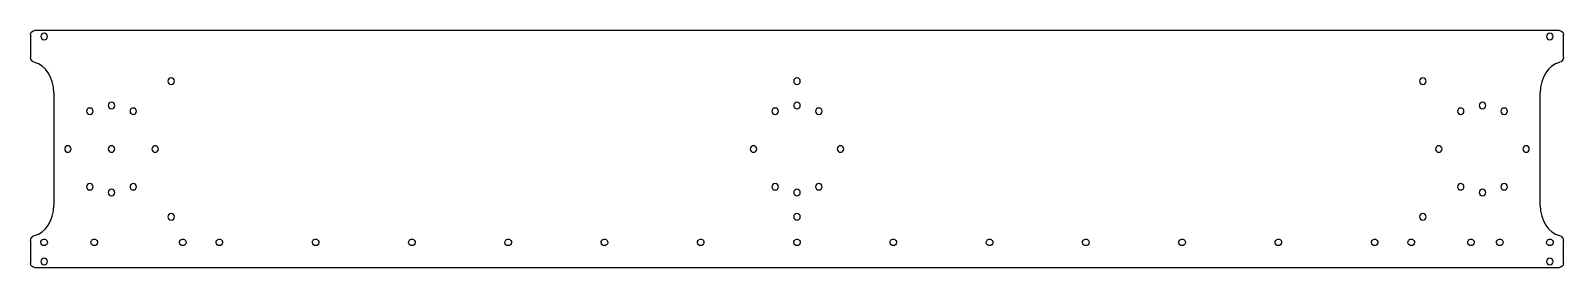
# Model space of a CAD drawing. Header units: millimetres. Extents: x -2 to 794, y 0 to 123.
import ezdxf

# ---------------------------------------------------------------- set-up
doc = ezdxf.new("R2010")
doc.units = ezdxf.units.MM

msp = doc.modelspace()

# ---------------------------------------------------------------- linework, layer by layer
at = {"layer": 'INTERIOR_PROFILES', "extrusion": (0, 0, -1)}
for centre in [(-5, 120.05), (-787, 120.05), (-71, 96.79), (-396, 96.79), (-721, 96.79), (-28.69, 81.12), (-40, 84.15), (-51.31, 81.12), (-384.69, 81.12), (-396, 84.15), (-407.31, 81.12), (-740.69, 81.12), (-752, 84.15), (-763.31, 81.12), (-17.37, 61.52), (-40, 61.52), (-62.63, 61.52), (-373.37, 61.52), (-418.63, 61.52), (-729.37, 61.52), (-774.63, 61.52), (-28.69, 41.93), (-40, 38.9), (-51.31, 41.93), (-384.69, 41.93), (-396, 38.9), (-407.31, 41.93), (-740.69, 41.93), (-752, 38.9), (-763.31, 41.93), (-71, 26.26), (-396, 26.26), (-721, 26.26), (-5, 3), (-787, 3)]:
    msp.add_circle(centre, 1.7, dxfattribs=at)
for centre in [(-5, 13), (-31, 13), (-77, 13), (-96, 13), (-146, 13), (-196, 13), (-246, 13), (-296, 13), (-346, 13), (-396, 13), (-446, 13), (-496, 13), (-546, 13), (-596, 13), (-646, 13), (-696, 13), (-715, 13), (-746, 13), (-761, 13), (-787, 13)]:
    msp.add_arc(centre, 1.7, -216.03188, 36.03188, dxfattribs=at)
at = {"layer": 'INTERIOR_PROFILES'}
for points in [[(6.37, 14), (5.99, 14.38), (5.31, 14.59), (4.67, 14.49), (4.25, 14.43), (3.88, 14.25), (3.63, 14)], [(32.37, 14), (31.99, 14.38), (31.31, 14.59), (30.67, 14.49), (30.25, 14.43), (29.88, 14.25), (29.63, 14)], [(78.37, 14), (77.99, 14.38), (77.31, 14.59), (76.67, 14.49), (76.25, 14.43), (75.88, 14.25), (75.63, 14)], [(97.37, 14), (96.99, 14.38), (96.31, 14.59), (95.67, 14.49), (95.25, 14.43), (94.88, 14.25), (94.63, 14)], [(147.37, 14), (146.99, 14.38), (146.31, 14.59), (145.67, 14.49), (145.25, 14.43), (144.88, 14.25), (144.63, 14)], [(197.37, 14), (196.99, 14.38), (196.31, 14.59), (195.67, 14.49), (195.25, 14.43), (194.88, 14.25), (194.63, 14)], [(247.37, 14), (246.99, 14.38), (246.31, 14.59), (245.67, 14.49), (245.25, 14.43), (244.88, 14.25), (244.63, 14)], [(297.37, 14), (296.99, 14.38), (296.31, 14.59), (295.67, 14.49), (295.25, 14.43), (294.88, 14.25), (294.63, 14)], [(347.37, 14), (346.99, 14.38), (346.31, 14.59), (345.67, 14.49), (345.25, 14.43), (344.88, 14.25), (344.63, 14)], [(397.37, 14), (396.99, 14.38), (396.31, 14.59), (395.67, 14.49), (395.25, 14.43), (394.88, 14.25), (394.63, 14)], [(447.37, 14), (446.99, 14.38), (446.31, 14.59), (445.67, 14.49), (445.25, 14.43), (444.88, 14.25), (444.63, 14)], [(497.37, 14), (496.99, 14.38), (496.31, 14.59), (495.67, 14.49), (495.25, 14.43), (494.88, 14.25), (494.63, 14)], [(547.37, 14), (546.99, 14.38), (546.31, 14.59), (545.67, 14.49), (545.25, 14.43), (544.88, 14.25), (544.63, 14)], [(597.37, 14), (596.99, 14.38), (596.31, 14.59), (595.67, 14.49), (595.25, 14.43), (594.88, 14.25), (594.63, 14)], [(647.37, 14), (646.99, 14.38), (646.31, 14.59), (645.67, 14.49), (645.25, 14.43), (644.88, 14.25), (644.63, 14)], [(697.37, 14), (696.99, 14.38), (696.31, 14.59), (695.67, 14.49), (695.25, 14.43), (694.88, 14.25), (694.63, 14)], [(716.37, 14), (715.99, 14.38), (715.31, 14.59), (714.67, 14.49), (714.25, 14.43), (713.88, 14.25), (713.63, 14)], [(747.37, 14), (746.99, 14.38), (746.31, 14.59), (745.67, 14.49), (745.25, 14.43), (744.88, 14.25), (744.63, 14)], [(762.37, 14), (761.99, 14.38), (761.31, 14.59), (760.67, 14.49), (760.25, 14.43), (759.88, 14.25), (759.63, 14)], [(788.37, 14), (787.99, 14.38), (787.31, 14.59), (786.67, 14.49), (786.25, 14.43), (785.88, 14.25), (785.63, 14)]]:
    msp.add_open_spline(points, degree=3, knots=[0.315918, 0.315918, 0.315918, 0.315918, 0.5000107, 0.5000107, 0.5000107, 0.6203015, 0.6203015, 0.6203015, 0.6203015], dxfattribs=at)
at = {"layer": 'OUTER_PROFILES'}
for p, q in [((-2, 121.05), (-2, 109.05)), ((792, 123.05), (0, 123.05)), ((794, 109.05), (794, 121.05)), ((10, 90.79), (10, 32.26)), ((782, 32.26), (782, 90.79)), ((-2, 14), (-2, 2)), ((794, 2), (794, 14)), ((0, 0), (792, 0))]:
    msp.add_line(p, q, dxfattribs=at)
at = {"layer": 'OUTER_PROFILES', "extrusion": (0, 0, -1)}
for centre, radius, start, end in [((0, 121.05), 2, 0, 90), ((-792, 121.05), 2, 90, 180), ((-0.54, 109.05), 2.54, -77.37329, 0), ((-791.46, 109.05), 2.54, 180, 257.37329), ((-0.54, 14), 2.54, 0, 77.37329), ((-791.46, 14), 2.54, 102.62671, 180), ((0, 2), 2, 270, 360), ((-792, 2), 2, 180, 270)]:
    msp.add_arc(centre, radius, start, end, dxfattribs=at)
at = {"layer": 'OUTER_PROFILES'}
for centre, major_axis, start_param, end_param in [((-2, 90.79), (0, 16), 4.712389, 6.116728), ((794, 90.79), (0, -16), 3.30805, 4.712389), ((-2, 32.26), (0, -16), 0.166457, 1.570796), ((794, 32.26), (0, 16), 1.570796, 2.975135)]:
    msp.add_ellipse(centre, major_axis=major_axis, ratio=0.75, start_param=start_param, end_param=end_param, dxfattribs=at)

doc.saveas('drawing.dxf')
